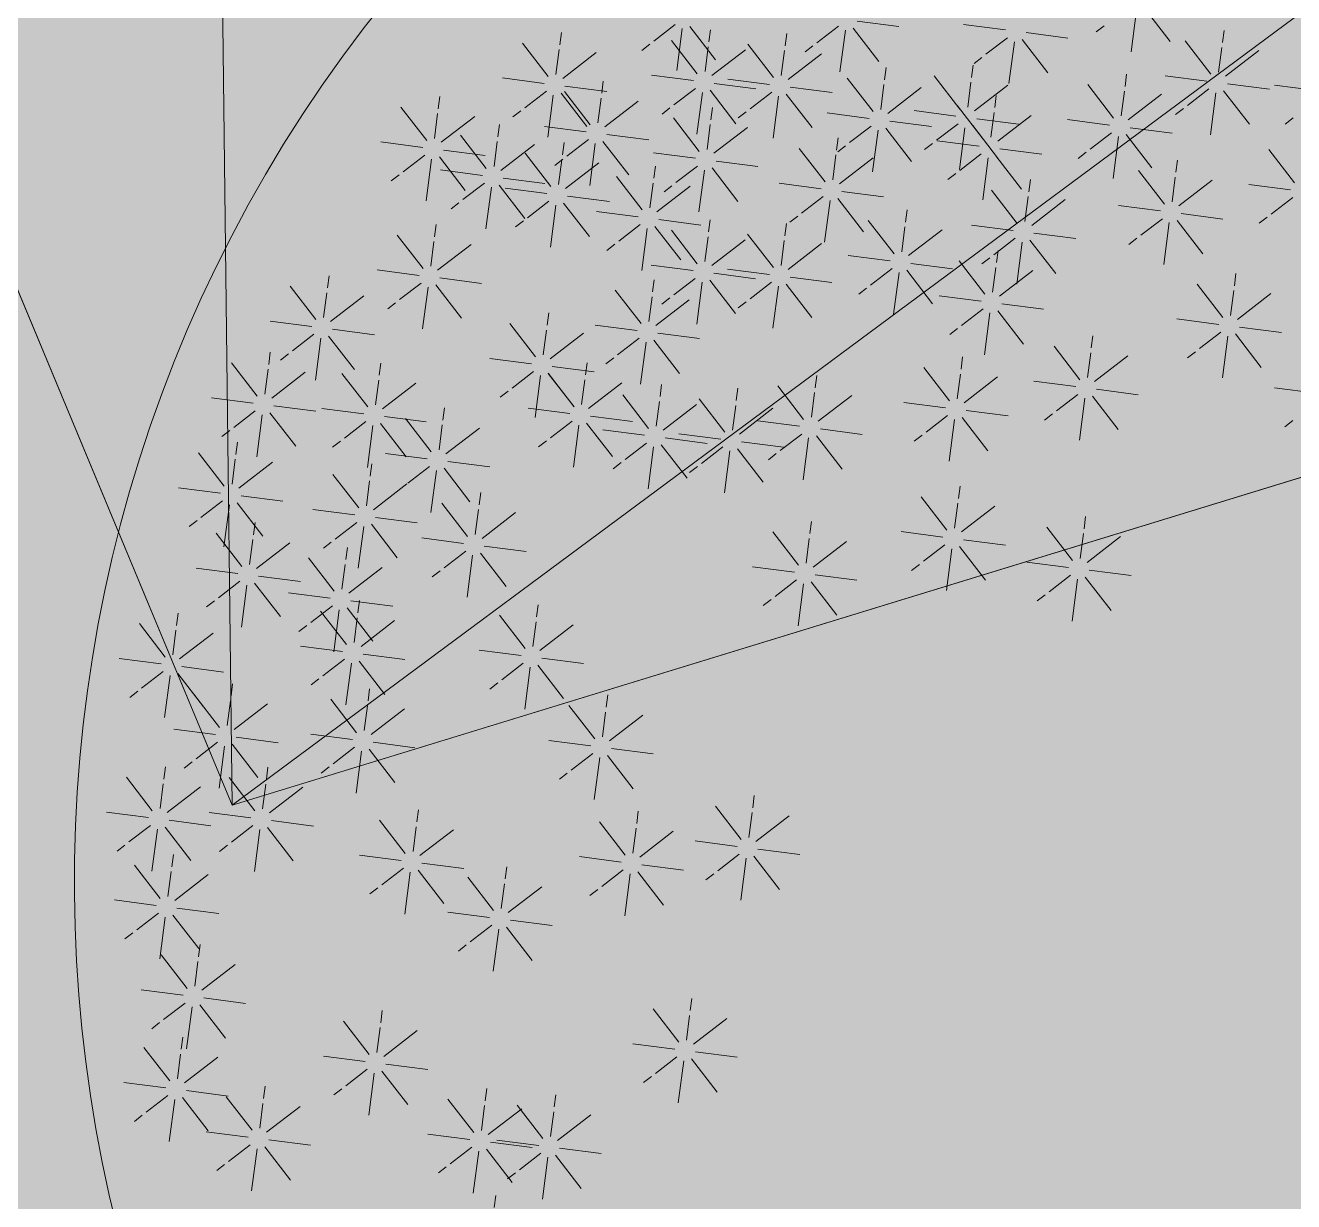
# Model space of a CAD drawing. Header units: metres. Extents: x -2858 to 512, y -1995 to 1252.
# Drawn here: x -433.164 to -431.634, y -124.766 to -123.347 of the extents above; entities that cross this region are included whole.
import ezdxf
from ezdxf.lldxf.tags import DXFTag

# ---------------------------------------------------------------- set-up
doc = ezdxf.new("R2010")
doc.units = ezdxf.units.M
doc.layers.add('Calque commun', color=7, linetype='Continuous')
doc.layers.add('Calque5', color=7, linetype='Continuous')
tags = doc.linetypes.add('HIDDEN2', pattern=[0.1875, 0.125, -0.0625]).pattern_tags.tags
tags[6:7] = [DXFTag(74, 4), DXFTag(75, 0), DXFTag(340, '0'), DXFTag(46, 1.0), DXFTag(50, 0.0), DXFTag(44, 0.0), DXFTag(45, 0.0)]
tags[4:5] = [DXFTag(74, 4), DXFTag(75, 0), DXFTag(340, '0'), DXFTag(46, 1.0), DXFTag(50, 0.0), DXFTag(44, 0.0), DXFTag(45, 0.0)]

# ---------------------------------------------------------------- blocks, each defined once
blk = doc.blocks.new('geometrebondepartleger')
at = {"layer": 'Calque5', "color": 30, "linetype": 'Continuous', "lineweight": 9, "true_color": 0xff7f00}
blk.add_trace([(60.0219, 76.4824, 79), (130.1549, 64.2531, 79), (60.015, 76.443, 79), (130.1481, 64.2137, 79)], dxfattribs=at)
blk = doc.blocks.new('_13')
at = {"layer": 'Calque commun', "color": 82, "linetype": 'Continuous', "lineweight": 9}
for p, q in [((0.9333, -0.529, 2398.4041), (0.9216, -0.5915, 2398.4041)), ((0.8739, -0.5415, 2398.4041), (0.9099, -0.594, 2398.4041)), ((-0.4545, -0.5591, 2398.4041), (-0.4185, -0.6116, 2398.4041)), ((-0.4003, -0.5579, 2398.4041), (-0.3854, -0.5607, 2398.4041)), ((-0.0041, -0.5712, 2398.4041), (-0.0157, -0.6337, 2398.4041)), ((0.9317, -0.598, 2398.4041), (0.9843, -0.562, 2398.4041)), ((-0.0635, -0.5838, 2398.4041), (-0.0275, -0.6362, 2398.4041)), ((0.8408, -0.5924, 2398.4041), (0.9033, -0.6041, 2398.4041)), ((1.1782, -0.5848, 2398.4041), (1.1666, -0.6473, 2398.4041)), ((-0.0056, -0.6403, 2398.4041), (0.0469, -0.6042, 2398.4041)), ((0.9342, -0.6098, 2398.4041), (0.9745, -0.6173, 2398.4041)), ((1.1188, -0.5974, 2398.4041), (1.1548, -0.6498, 2398.4041)), ((0.8747, -0.6372, 2398.4041), (0.9058, -0.6159, 2398.4041)), ((0.9159, -0.6224, 2398.4041), (0.9042, -0.6849, 2398.4041)), ((0.9277, -0.6199, 2398.4041), (0.9637, -0.6724, 2398.4041)), ((0.9819, -0.6187, 2398.4041), (0.9967, -0.6215, 2398.4041)), ((1.1767, -0.6539, 2398.4041), (1.2292, -0.6179, 2398.4041)), ((-0.4283, -0.6469, 2398.4041), (-0.4399, -0.7094, 2398.4041)), ((-0.0966, -0.6347, 2398.4041), (-0.0341, -0.6463, 2398.4041)), ((0.8534, -0.6518, 2398.4041), (0.8687, -0.6413, 2398.4041)), ((1.0857, -0.6483, 2398.4041), (1.1482, -0.6599, 2398.4041)), ((-0.4876, -0.6594, 2398.4041), (-0.4517, -0.7119, 2398.4041)), ((-0.0626, -0.6794, 2398.4041), (-0.0316, -0.6581, 2398.4041)), ((-0.0215, -0.6647, 2398.4041), (-0.0331, -0.7272, 2398.4041)), ((-0.0097, -0.6622, 2398.4041), (0.0263, -0.7146, 2398.4041)), ((-0.0031, -0.6521, 2398.4041), (0.0371, -0.6596, 2398.4041)), ((0.0446, -0.6609, 2398.4041), (0.0594, -0.6637, 2398.4041)), ((0.6428, -0.6629, 2398.4041), (0.6311, -0.7254, 2398.4041)), ((1.1792, -0.6657, 2398.4041), (1.2194, -0.6732, 2398.4041)), ((1.2409, -0.6685, 2398.4041), (1.2292, -0.7311, 2398.4041)), ((1.2719, -0.6739, 2398.4041), (1.2871, -0.6634, 2398.4041)), ((-0.4298, -0.7159, 2398.4041), (-0.3773, -0.6799, 2398.4041)), ((-0.084, -0.6941, 2398.4041), (-0.0687, -0.6836, 2398.4041)), ((0.5833, -0.6754, 2398.4041), (0.6193, -0.7279, 2398.4041)), ((1.1197, -0.693, 2398.4041), (1.1507, -0.6717, 2398.4041)), ((1.1608, -0.6783, 2398.4041), (1.1492, -0.7408, 2398.4041)), ((1.1726, -0.6758, 2398.4041), (1.2086, -0.7282, 2398.4041)), ((1.1815, -0.6811, 2398.4041), (1.2175, -0.7336, 2398.4041)), ((1.2268, -0.6745, 2398.4041), (1.2417, -0.6773, 2398.4041)), ((0.6412, -0.7319, 2398.4041), (0.6937, -0.6959, 2398.4041)), ((1.0983, -0.7077, 2398.4041), (1.1136, -0.6972, 2398.4041)), ((1.2393, -0.7376, 2398.4041), (1.2919, -0.7016, 2398.4041)), ((-0.5208, -0.7103, 2398.4041), (-0.4582, -0.722, 2398.4041)), ((0.5503, -0.7263, 2398.4041), (0.6128, -0.738, 2398.4041)), ((-0.4868, -0.7551, 2398.4041), (-0.4557, -0.7337, 2398.4041)), ((-0.4456, -0.7403, 2398.4041), (-0.4573, -0.8028, 2398.4041)), ((-0.4338, -0.7378, 2398.4041), (-0.3979, -0.7903, 2398.4041)), ((-0.4273, -0.7277, 2398.4041), (-0.3871, -0.7352, 2398.4041)), ((-0.3796, -0.7366, 2398.4041), (-0.3648, -0.7394, 2398.4041)), ((-0.2145, -0.7449, 2398.4041), (-0.2261, -0.8074, 2398.4041)), ((0.0882, -0.7429, 2398.4041), (0.0765, -0.8055, 2398.4041)), ((0.6437, -0.7437, 2398.4041), (0.6839, -0.7512, 2398.4041)), ((1.1484, -0.732, 2398.4041), (1.2109, -0.7437, 2398.4041)), ((-0.5081, -0.7697, 2398.4041), (-0.4929, -0.7592, 2398.4041)), ((-0.2739, -0.7575, 2398.4041), (-0.2379, -0.8099, 2398.4041)), ((0.0288, -0.7555, 2398.4041), (0.0648, -0.808, 2398.4041)), ((0.5842, -0.7711, 2398.4041), (0.6153, -0.7498, 2398.4041)), ((0.6254, -0.7563, 2398.4041), (0.6137, -0.8188, 2398.4041)), ((0.6371, -0.7538, 2398.4041), (0.6731, -0.8063, 2398.4041)), ((0.6914, -0.7526, 2398.4041), (0.7062, -0.7554, 2398.4041)), ((1.1823, -0.7767, 2398.4041), (1.2134, -0.7554, 2398.4041)), ((1.2235, -0.762, 2398.4041), (1.2119, -0.8245, 2398.4041)), ((1.2353, -0.7595, 2398.4041), (1.2713, -0.8119, 2398.4041)), ((1.2419, -0.7494, 2398.4041), (1.2821, -0.7569, 2398.4041)), ((1.2895, -0.7583, 2398.4041), (1.3044, -0.761, 2398.4041)), ((-0.6507, -0.7824, 2398.4041), (-0.6105, -0.7899, 2398.4041)), ((-0.216, -0.814, 2398.4041), (-0.1635, -0.778, 2398.4041)), ((0.0866, -0.812, 2398.4041), (0.1392, -0.776, 2398.4041)), ((0.5628, -0.7857, 2398.4041), (0.5781, -0.7752, 2398.4041)), ((0.777, -0.7774, 2398.4041), (0.7654, -0.8399, 2398.4041)), ((1.161, -0.7914, 2398.4041), (1.1762, -0.7809, 2398.4041)), ((-0.6691, -0.795, 2398.4041), (-0.6807, -0.8576, 2398.4041)), ((-0.6573, -0.7925, 2398.4041), (-0.6213, -0.845, 2398.4041)), ((-0.6031, -0.7913, 2398.4041), (-0.5882, -0.7941, 2398.4041)), ((0.7176, -0.79, 2398.4041), (0.7536, -0.8424, 2398.4041)), ((-0.307, -0.8084, 2398.4041), (-0.2445, -0.82, 2398.4041)), ((-0.0043, -0.8064, 2398.4041), (0.0582, -0.8181, 2398.4041)), ((0.7755, -0.8465, 2398.4041), (0.828, -0.8104, 2398.4041)), ((-0.5562, -0.8393, 2398.4041), (-0.5203, -0.8917, 2398.4041)), ((-0.4969, -0.8267, 2398.4041), (-0.5085, -0.8892, 2398.4041)), ((-0.273, -0.8531, 2398.4041), (-0.242, -0.8318, 2398.4041)), ((-0.2319, -0.8384, 2398.4041), (-0.2435, -0.9009, 2398.4041)), ((-0.2201, -0.8359, 2398.4041), (-0.1841, -0.8883, 2398.4041)), ((-0.2135, -0.8258, 2398.4041), (-0.1733, -0.8333, 2398.4041)), ((-0.1659, -0.8346, 2398.4041), (-0.151, -0.8374, 2398.4041)), ((0.0296, -0.8512, 2398.4041), (0.0607, -0.8298, 2398.4041)), ((0.0708, -0.8364, 2398.4041), (0.0591, -0.8989, 2398.4041)), ((0.0826, -0.8339, 2398.4041), (0.1185, -0.8863, 2398.4041)), ((0.0891, -0.8238, 2398.4041), (0.1294, -0.8313, 2398.4041)), ((0.1368, -0.8327, 2398.4041), (0.1516, -0.8354, 2398.4041)), ((0.6845, -0.8409, 2398.4041), (0.747, -0.8525, 2398.4041)), ((-0.4984, -0.8958, 2398.4041), (-0.4459, -0.8597, 2398.4041)), ((-0.2944, -0.8678, 2398.4041), (-0.2791, -0.8573, 2398.4041)), ((0.0082, -0.8658, 2398.4041), (0.0235, -0.8553, 2398.4041)), ((0.778, -0.8583, 2398.4041), (0.8182, -0.8658, 2398.4041)), ((-0.7946, -0.8633, 2398.4041), (-0.7587, -0.9157, 2398.4041)), ((-0.7404, -0.8621, 2398.4041), (-0.7256, -0.8648, 2398.4041)), ((-0.0597, -0.87, 2398.4041), (-0.0713, -0.9325, 2398.4041)), ((0.2769, -0.8744, 2398.4041), (0.2653, -0.9369, 2398.4041)), ((0.7184, -0.8856, 2398.4041), (0.7495, -0.8643, 2398.4041)), ((0.7596, -0.8709, 2398.4041), (0.748, -0.9334, 2398.4041)), ((0.7714, -0.8684, 2398.4041), (0.8073, -0.9208, 2398.4041)), ((0.8256, -0.8671, 2398.4041), (0.8405, -0.8699, 2398.4041)), ((0.9715, -0.8693, 2398.4041), (0.9599, -0.9318, 2398.4041)), ((1.1989, -0.877, 2398.4041), (1.2349, -0.9294, 2398.4041)), ((1.2583, -0.8644, 2398.4041), (1.2467, -0.9269, 2398.4041)), ((-0.5894, -0.8902, 2398.4041), (-0.5268, -0.9018, 2398.4041)), ((-0.1191, -0.8826, 2398.4041), (-0.0831, -0.935, 2398.4041)), ((0.2176, -0.8869, 2398.4041), (0.2535, -0.9394, 2398.4041)), ((0.6971, -0.9003, 2398.4041), (0.7123, -0.8898, 2398.4041)), ((0.9121, -0.8819, 2398.4041), (0.9481, -0.9343, 2398.4041)), ((1.2568, -0.9335, 2398.4041), (1.3093, -0.8974, 2398.4041)), ((-0.7489, -0.9174, 2398.4041), (-0.7129, -0.9699, 2398.4041)), ((-0.6895, -0.9049, 2398.4041), (-0.7011, -0.9674, 2398.4041)), ((-0.5554, -0.9349, 2398.4041), (-0.5244, -0.9136, 2398.4041)), ((-0.5025, -0.9176, 2398.4041), (-0.4665, -0.9701, 2398.4041)), ((-0.4959, -0.9075, 2398.4041), (-0.4557, -0.915, 2398.4041)), ((-0.4482, -0.9164, 2398.4041), (-0.4334, -0.9192, 2398.4041)), ((-0.0612, -0.9391, 2398.4041), (-0.0087, -0.9031, 2398.4041)), ((0.2754, -0.9435, 2398.4041), (0.3279, -0.9074, 2398.4041)), ((0.97, -0.9384, 2398.4041), (1.0225, -0.9023, 2398.4041)), ((-0.5143, -0.9201, 2398.4041), (-0.5259, -0.9827, 2398.4041)), ((-0.1522, -0.9335, 2398.4041), (-0.0897, -0.9451, 2398.4041)), ((0.677, -0.9285, 2398.4041), (0.6653, -0.991, 2398.4041)), ((0.879, -0.9328, 2398.4041), (0.9416, -0.9444, 2398.4041)), ((1.1658, -0.9279, 2398.4041), (1.2284, -0.9395, 2398.4041)), ((1.4019, -0.9325, 2398.4041), (1.4378, -0.9849, 2398.4041)), ((1.4613, -0.9199, 2398.4041), (1.4496, -0.9824, 2398.4041)), ((-0.691, -0.974, 2398.4041), (-0.6385, -0.9379, 2398.4041)), ((-0.5768, -0.9496, 2398.4041), (-0.5615, -0.9391, 2398.4041)), ((-0.2746, -0.95, 2398.4041), (-0.2386, -1.0024, 2398.4041)), ((-0.2151, -0.9374, 2398.4041), (-0.2268, -0.9999, 2398.4041)), ((-0.0587, -0.9509, 2398.4041), (-0.0185, -0.9584, 2398.4041)), ((0.1844, -0.9378, 2398.4041), (0.247, -0.9495, 2398.4041)), ((0.2779, -0.9552, 2398.4041), (0.3181, -0.9627, 2398.4041)), ((0.6176, -0.9411, 2398.4041), (0.6536, -0.9935, 2398.4041)), ((0.9725, -0.9502, 2398.4041), (1.0127, -0.9577, 2398.4041)), ((1.1998, -0.9726, 2398.4041), (1.2309, -0.9513, 2398.4041)), ((1.2527, -0.9553, 2398.4041), (1.2887, -1.0078, 2398.4041)), ((1.2593, -0.9453, 2398.4041), (1.2995, -0.9527, 2398.4041)), ((1.3069, -0.9541, 2398.4041), (1.3218, -0.9569, 2398.4041)), ((1.4597, -0.989, 2398.4041), (1.5122, -0.9529, 2398.4041)), ((-0.782, -0.9683, 2398.4041), (-0.7195, -0.98, 2398.4041)), ((-0.5423, -0.9703, 2398.4041), (-0.554, -1.0328, 2398.4041)), ((-0.3271, -0.9723, 2398.4041), (-0.3387, -1.0348, 2398.4041)), ((-0.2167, -1.0065, 2398.4041), (-0.1642, -0.9704, 2398.4041)), ((-0.1182, -0.9782, 2398.4041), (-0.0872, -0.9569, 2398.4041)), ((-0.0771, -0.9635, 2398.4041), (-0.0887, -1.026, 2398.4041)), ((-0.0653, -0.961, 2398.4041), (-0.0293, -1.0134, 2398.4041)), ((-0.011, -0.9597, 2398.4041), (0.0038, -0.9625, 2398.4041)), ((0.2184, -0.9826, 2398.4041), (0.2495, -0.9613, 2398.4041)), ((0.2596, -0.9678, 2398.4041), (0.2479, -1.0303, 2398.4041)), ((0.2714, -0.9653, 2398.4041), (0.3073, -1.0178, 2398.4041)), ((0.3256, -0.9641, 2398.4041), (0.3404, -0.9669, 2398.4041)), ((0.6754, -0.9976, 2398.4041), (0.728, -0.9616, 2398.4041)), ((0.913, -0.9775, 2398.4041), (0.9441, -0.9562, 2398.4041)), ((0.9541, -0.9628, 2398.4041), (0.9425, -1.0253, 2398.4041)), ((0.9659, -0.9603, 2398.4041), (1.0019, -1.0127, 2398.4041)), ((1.0201, -0.959, 2398.4041), (1.035, -0.9618, 2398.4041)), ((1.2409, -0.9578, 2398.4041), (1.2293, -1.0204, 2398.4041)), ((-0.748, -1.0131, 2398.4041), (-0.717, -0.9918, 2398.4041)), ((-0.6885, -0.9857, 2398.4041), (-0.6483, -0.9932, 2398.4041)), ((-0.6017, -0.9828, 2398.4041), (-0.5657, -1.0353, 2398.4041)), ((-0.3865, -0.9849, 2398.4041), (-0.3505, -1.0373, 2398.4041)), ((-0.1396, -0.9929, 2398.4041), (-0.1243, -0.9824, 2398.4041)), ((0.1971, -0.9972, 2398.4041), (0.2123, -0.9867, 2398.4041)), ((0.5845, -0.992, 2398.4041), (0.647, -1.0036, 2398.4041)), ((0.8916, -0.9922, 2398.4041), (0.9069, -0.9817, 2398.4041)), ((1.1784, -0.9873, 2398.4041), (1.1937, -0.9768, 2398.4041)), ((1.3688, -0.9834, 2398.4041), (1.4313, -0.995, 2398.4041)), ((-0.7069, -0.9983, 2398.4041), (-0.7185, -1.0608, 2398.4041)), ((-0.6951, -0.9958, 2398.4041), (-0.6591, -1.0483, 2398.4041)), ((-0.6409, -0.9946, 2398.4041), (-0.626, -0.9974, 2398.4041)), ((-0.5439, -1.0394, 2398.4041), (-0.4913, -1.0033, 2398.4041)), ((-0.3286, -1.0414, 2398.4041), (-0.2761, -1.0053, 2398.4041)), ((-0.3076, -1.0009, 2398.4041), (-0.2451, -1.0125, 2398.4041)), ((0.6779, -1.0094, 2398.4041), (0.7182, -1.0169, 2398.4041)), ((1.4027, -1.0281, 2398.4041), (1.4338, -1.0068, 2398.4041)), ((1.4439, -1.0133, 2398.4041), (1.4323, -1.0759, 2398.4041)), ((1.4557, -1.0108, 2398.4041), (1.4916, -1.0633, 2398.4041)), ((1.4622, -1.0007, 2398.4041), (1.5024, -1.0082, 2398.4041)), ((1.5099, -1.0096, 2398.4041), (1.5247, -1.0124, 2398.4041)), ((-0.7694, -1.0277, 2398.4041), (-0.7541, -1.0173, 2398.4041)), ((-0.2737, -1.0456, 2398.4041), (-0.2426, -1.0243, 2398.4041)), ((-0.2325, -1.0308, 2398.4041), (-0.2442, -1.0934, 2398.4041)), ((-0.2208, -1.0283, 2398.4041), (-0.1848, -1.0808, 2398.4041)), ((-0.2142, -1.0182, 2398.4041), (-0.174, -1.0257, 2398.4041)), ((-0.1665, -1.0271, 2398.4041), (-0.1517, -1.0299, 2398.4041)), ((0.0484, -1.0278, 2398.4041), (0.0844, -1.0802, 2398.4041)), ((0.1078, -1.0152, 2398.4041), (0.0962, -1.0777, 2398.4041)), ((0.6184, -1.0367, 2398.4041), (0.6495, -1.0154, 2398.4041)), ((0.6596, -1.022, 2398.4041), (0.6479, -1.0845, 2398.4041)), ((0.6714, -1.0195, 2398.4041), (0.7073, -1.0719, 2398.4041)), ((0.7256, -1.0183, 2398.4041), (0.7404, -1.021, 2398.4041)), ((0.9963, -1.026, 2398.4041), (0.9846, -1.0885, 2398.4041)), ((1.3813, -1.0428, 2398.4041), (1.3966, -1.0323, 2398.4041)), ((-0.6348, -1.0337, 2398.4041), (-0.5723, -1.0454, 2398.4041)), ((-0.5414, -1.0511, 2398.4041), (-0.5011, -1.0586, 2398.4041)), ((-0.4196, -1.0358, 2398.4041), (-0.3571, -1.0474, 2398.4041)), ((-0.2951, -1.0602, 2398.4041), (-0.2798, -1.0498, 2398.4041)), ((0.1063, -1.0843, 2398.4041), (0.1588, -1.0482, 2398.4041)), ((0.597, -1.0514, 2398.4041), (0.6123, -1.0409, 2398.4041)), ((0.9369, -1.0385, 2398.4041), (0.9729, -1.091, 2398.4041)), ((-0.6009, -1.0785, 2398.4041), (-0.5698, -1.0572, 2398.4041)), ((-0.5597, -1.0637, 2398.4041), (-0.5714, -1.1262, 2398.4041)), ((-0.5479, -1.0612, 2398.4041), (-0.5119, -1.1137, 2398.4041)), ((-0.4937, -1.06, 2398.4041), (-0.4789, -1.0628, 2398.4041)), ((-0.3857, -1.0805, 2398.4041), (-0.3546, -1.0592, 2398.4041)), ((-0.3445, -1.0658, 2398.4041), (-0.3561, -1.1283, 2398.4041)), ((-0.3327, -1.0633, 2398.4041), (-0.2967, -1.1157, 2398.4041)), ((-0.3261, -1.0532, 2398.4041), (-0.2859, -1.0607, 2398.4041)), ((-0.2785, -1.062, 2398.4041), (-0.2636, -1.0648, 2398.4041)), ((0.9948, -1.095, 2398.4041), (1.0473, -1.059, 2398.4041)), ((1.4887, -1.0618, 2398.4041), (1.4771, -1.1244, 2398.4041)), ((-0.7028, -1.0772, 2398.4041), (-0.7144, -1.1398, 2398.4041)), ((-0.6222, -1.0931, 2398.4041), (-0.607, -1.0826, 2398.4041)), ((-0.407, -1.0952, 2398.4041), (-0.3917, -1.0847, 2398.4041)), ((-0.1691, -1.0803, 2398.4041), (-0.1807, -1.1428, 2398.4041)), ((0.0153, -1.0787, 2398.4041), (0.0778, -1.0903, 2398.4041)), ((0.9038, -1.0894, 2398.4041), (0.9663, -1.1011, 2398.4041)), ((1.4294, -1.0744, 2398.4041), (1.4653, -1.1268, 2398.4041)), ((-0.4469, -1.1079, 2398.4041), (-0.4109, -1.1604, 2398.4041)), ((-0.3875, -1.0954, 2398.4041), (-0.3991, -1.1579, 2398.4041)), ((-0.2285, -1.0928, 2398.4041), (-0.1925, -1.1453, 2398.4041)), ((0.0493, -1.1234, 2398.4041), (0.0803, -1.1021, 2398.4041)), ((0.0904, -1.1087, 2398.4041), (0.0788, -1.1712, 2398.4041)), ((0.1022, -1.1062, 2398.4041), (0.1382, -1.1586, 2398.4041)), ((0.1088, -1.0961, 2398.4041), (0.149, -1.1036, 2398.4041)), ((0.1421, -1.1035, 2398.4041), (0.1781, -1.1559, 2398.4041)), ((0.1564, -1.1049, 2398.4041), (0.1713, -1.1077, 2398.4041)), ((0.2015, -1.0909, 2398.4041), (0.1899, -1.1535, 2398.4041)), ((0.6455, -1.0975, 2398.4041), (0.6339, -1.16, 2398.4041)), ((0.9973, -1.1068, 2398.4041), (1.0375, -1.1143, 2398.4041)), ((1.4872, -1.1309, 2398.4041), (1.5397, -1.0949, 2398.4041)), ((-0.7043, -1.1463, 2398.4041), (-0.6518, -1.1103, 2398.4041)), ((-0.1706, -1.1493, 2398.4041), (-0.1181, -1.1133, 2398.4041)), ((0.0279, -1.1381, 2398.4041), (0.0432, -1.1276, 2398.4041)), ((0.2, -1.16, 2398.4041), (0.2525, -1.124, 2398.4041)), ((0.5861, -1.1101, 2398.4041), (0.6221, -1.1625, 2398.4041)), ((0.9377, -1.1342, 2398.4041), (0.9688, -1.1128, 2398.4041)), ((0.9789, -1.1194, 2398.4041), (0.9673, -1.1819, 2398.4041)), ((0.9907, -1.1169, 2398.4041), (1.0266, -1.1693, 2398.4041)), ((1.0449, -1.1157, 2398.4041), (1.0598, -1.1185, 2398.4041)), ((1.3962, -1.1253, 2398.4041), (1.4588, -1.1369, 2398.4041)), ((-0.389, -1.1645, 2398.4041), (-0.3365, -1.1284, 2398.4041)), ((-0.2616, -1.1437, 2398.4041), (-0.1991, -1.1554, 2398.4041)), ((0.644, -1.1666, 2398.4041), (0.6965, -1.1306, 2398.4041)), ((0.9164, -1.1488, 2398.4041), (0.9316, -1.1383, 2398.4041)), ((1.3672, -1.1355, 2398.4041), (1.3556, -1.198, 2398.4041)), ((1.4897, -1.1427, 2398.4041), (1.5299, -1.1502, 2398.4041)), ((-0.48, -1.1588, 2398.4041), (-0.4175, -1.1705, 2398.4041)), ((-0.4574, -1.1643, 2398.4041), (-0.4214, -1.2167, 2398.4041)), ((-0.398, -1.1517, 2398.4041), (-0.4096, -1.2142, 2398.4041)), ((-0.1682, -1.1611, 2398.4041), (-0.1279, -1.1686, 2398.4041)), ((0.109, -1.1544, 2398.4041), (0.1715, -1.166, 2398.4041)), ((0.553, -1.161, 2398.4041), (0.6155, -1.1726, 2398.4041)), ((1.3078, -1.1481, 2398.4041), (1.3438, -1.2005, 2398.4041)), ((1.4302, -1.17, 2398.4041), (1.4612, -1.1487, 2398.4041)), ((1.4713, -1.1553, 2398.4041), (1.4597, -1.2178, 2398.4041)), ((1.4831, -1.1528, 2398.4041), (1.5191, -1.2052, 2398.4041)), ((1.5374, -1.1516, 2398.4041), (1.5522, -1.1543, 2398.4041)), ((-0.6542, -1.167, 2398.4041), (-0.6393, -1.1697, 2398.4041)), ((-0.5444, -1.1828, 2398.4041), (-0.556, -1.2453, 2398.4041)), ((-0.446, -1.2036, 2398.4041), (-0.415, -1.1823, 2398.4041)), ((-0.3995, -1.2208, 2398.4041), (-0.347, -1.1847, 2398.4041)), ((-0.3865, -1.1762, 2398.4041), (-0.3463, -1.1837, 2398.4041)), ((-0.3389, -1.1851, 2398.4041), (-0.324, -1.1879, 2398.4041)), ((-0.2276, -1.1885, 2398.4041), (-0.1966, -1.1672, 2398.4041)), ((-0.1865, -1.1737, 2398.4041), (-0.1981, -1.2362, 2398.4041)), ((-0.1747, -1.1712, 2398.4041), (-0.1387, -1.2236, 2398.4041)), ((-0.1205, -1.17, 2398.4041), (-0.1056, -1.1728, 2398.4041)), ((0.143, -1.1991, 2398.4041), (0.174, -1.1778, 2398.4041)), ((0.1841, -1.1844, 2398.4041), (0.1725, -1.2469, 2398.4041)), ((0.1959, -1.1819, 2398.4041), (0.2319, -1.2343, 2398.4041)), ((0.2025, -1.1718, 2398.4041), (0.2427, -1.1793, 2398.4041)), ((0.2501, -1.1807, 2398.4041), (0.265, -1.1834, 2398.4041)), ((0.2739, -1.1804, 2398.4041), (0.2623, -1.2429, 2398.4041)), ((0.587, -1.2057, 2398.4041), (0.618, -1.1844, 2398.4041)), ((0.6465, -1.1784, 2398.4041), (0.6867, -1.1859, 2398.4041)), ((1.3657, -1.2046, 2398.4041), (1.4182, -1.1686, 2398.4041)), ((1.4088, -1.1847, 2398.4041), (1.4241, -1.1742, 2398.4041)), ((-0.6038, -1.1953, 2398.4041), (-0.5678, -1.2478, 2398.4041)), ((-0.4049, -1.1888, 2398.4041), (-0.4165, -1.2513, 2398.4041)), ((-0.3931, -1.1863, 2398.4041), (-0.3571, -1.2388, 2398.4041)), ((-0.249, -1.2031, 2398.4041), (-0.2337, -1.1926, 2398.4041)), ((-0.0324, -1.202, 2398.4041), (-0.044, -1.2645, 2398.4041)), ((0.1216, -1.2138, 2398.4041), (0.1369, -1.2033, 2398.4041)), ((0.2145, -1.193, 2398.4041), (0.2505, -1.2454, 2398.4041)), ((0.6281, -1.191, 2398.4041), (0.6165, -1.2535, 2398.4041)), ((0.6399, -1.1885, 2398.4041), (0.6759, -1.2409, 2398.4041)), ((0.6942, -1.1873, 2398.4041), (0.709, -1.19, 2398.4041)), ((0.9095, -1.2024, 2398.4041), (0.8979, -1.2649, 2398.4041)), ((1.2747, -1.199, 2398.4041), (1.3372, -1.2106, 2398.4041)), ((-0.5459, -1.2518, 2398.4041), (-0.4934, -1.2158, 2398.4041)), ((-0.4905, -1.2152, 2398.4041), (-0.428, -1.2268, 2398.4041)), ((-0.4674, -1.2182, 2398.4041), (-0.4521, -1.2077, 2398.4041)), ((-0.0918, -1.2146, 2398.4041), (-0.0558, -1.267, 2398.4041)), ((0.2724, -1.2495, 2398.4041), (0.3249, -1.2135, 2398.4041)), ((0.5656, -1.2204, 2398.4041), (0.5809, -1.2099, 2398.4041)), ((0.8502, -1.215, 2398.4041), (0.8861, -1.2674, 2398.4041)), ((1.3087, -1.2437, 2398.4041), (1.3398, -1.2224, 2398.4041)), ((1.3682, -1.2164, 2398.4041), (1.4084, -1.2239, 2398.4041)), ((-0.4565, -1.2599, 2398.4041), (-0.4255, -1.2386, 2398.4041)), ((-0.4036, -1.2427, 2398.4041), (-0.3676, -1.2951, 2398.4041)), ((-0.397, -1.2326, 2398.4041), (-0.3568, -1.2401, 2398.4041)), ((-0.3494, -1.2414, 2398.4041), (-0.3345, -1.2442, 2398.4041)), ((-0.24, -1.2427, 2398.4041), (-0.204, -1.2952, 2398.4041)), ((-0.1806, -1.2302, 2398.4041), (-0.1922, -1.2927, 2398.4041)), ((-0.0339, -1.2711, 2398.4041), (0.0186, -1.235, 2398.4041)), ((0.908, -1.2715, 2398.4041), (0.9605, -1.2354, 2398.4041)), ((1.0998, -1.2378, 2398.4041), (1.0882, -1.3003, 2398.4041)), ((1.3499, -1.229, 2398.4041), (1.3382, -1.2915, 2398.4041)), ((1.3616, -1.2265, 2398.4041), (1.3976, -1.2789, 2398.4041)), ((1.4159, -1.2253, 2398.4041), (1.4307, -1.228, 2398.4041)), ((-0.4154, -1.2452, 2398.4041), (-0.427, -1.3077, 2398.4041)), ((-0.3673, -1.2596, 2398.4041), (-0.3313, -1.312, 2398.4041)), ((-0.3079, -1.247, 2398.4041), (-0.3195, -1.3095, 2398.4041)), ((0.1814, -1.2439, 2398.4041), (0.2439, -1.2555, 2398.4041)), ((0.2749, -1.2613, 2398.4041), (0.3151, -1.2688, 2398.4041)), ((1.0404, -1.2504, 2398.4041), (1.0764, -1.3028, 2398.4041)), ((1.2932, -1.2561, 2398.4041), (1.2816, -1.3186, 2398.4041)), ((1.2873, -1.2584, 2398.4041), (1.3026, -1.2479, 2398.4041)), ((-0.55, -1.2737, 2398.4041), (-0.514, -1.3261, 2398.4041)), ((-0.5434, -1.2636, 2398.4041), (-0.5032, -1.2711, 2398.4041)), ((-0.4957, -1.2725, 2398.4041), (-0.4809, -1.2752, 2398.4041)), ((-0.4779, -1.2746, 2398.4041), (-0.4626, -1.2641, 2398.4041)), ((-0.3094, -1.3161, 2398.4041), (-0.2569, -1.2801, 2398.4041)), ((-0.1821, -1.2992, 2398.4041), (-0.1296, -1.2632, 2398.4041)), ((-0.1249, -1.2655, 2398.4041), (-0.0624, -1.2771, 2398.4041)), ((0.2154, -1.2886, 2398.4041), (0.2464, -1.2673, 2398.4041)), ((0.2565, -1.2739, 2398.4041), (0.2449, -1.3364, 2398.4041)), ((0.2683, -1.2714, 2398.4041), (0.3043, -1.3238, 2398.4041)), ((0.3225, -1.2702, 2398.4041), (0.3374, -1.2729, 2398.4041)), ((0.5774, -1.2749, 2398.4041), (0.5657, -1.3374, 2398.4041)), ((0.817, -1.2659, 2398.4041), (0.8796, -1.2775, 2398.4041)), ((1.0983, -1.3069, 2398.4041), (1.1508, -1.2708, 2398.4041)), ((1.2339, -1.2686, 2398.4041), (1.2698, -1.3211, 2398.4041)), ((-0.2731, -1.2936, 2398.4041), (-0.2106, -1.3053, 2398.4041)), ((-0.0909, -1.3102, 2398.4041), (-0.0599, -1.2889, 2398.4041)), ((-0.0498, -1.2954, 2398.4041), (-0.0614, -1.358, 2398.4041)), ((-0.038, -1.293, 2398.4041), (-0.002, -1.3454, 2398.4041)), ((-0.0314, -1.2829, 2398.4041), (0.0088, -1.2903, 2398.4041)), ((0.0162, -1.2917, 2398.4041), (0.0311, -1.2945, 2398.4041)), ((0.04, -1.2915, 2398.4041), (0.0284, -1.354, 2398.4041)), ((0.1637, -1.2942, 2398.4041), (0.152, -1.3567, 2398.4041)), ((0.194, -1.3033, 2398.4041), (0.2093, -1.2928, 2398.4041)), ((0.2651, -1.2987, 2398.4041), (0.3011, -1.3512, 2398.4041)), ((0.3245, -1.2861, 2398.4041), (0.3129, -1.3487, 2398.4041)), ((0.518, -1.2875, 2398.4041), (0.554, -1.3399, 2398.4041)), ((0.851, -1.3106, 2398.4041), (0.8821, -1.2893, 2398.4041)), ((0.8922, -1.2959, 2398.4041), (0.8805, -1.3584, 2398.4041)), ((0.904, -1.2934, 2398.4041), (0.9399, -1.3458, 2398.4041)), ((0.9105, -1.2833, 2398.4041), (0.9507, -1.2908, 2398.4041)), ((0.9582, -1.2921, 2398.4041), (0.973, -1.2949, 2398.4041)), ((1.2917, -1.3251, 2398.4041), (1.3442, -1.2891, 2398.4041)), ((-0.4004, -1.3105, 2398.4041), (-0.3379, -1.3221, 2398.4041)), ((-0.2391, -1.3384, 2398.4041), (-0.2081, -1.3171, 2398.4041)), ((-0.1796, -1.311, 2398.4041), (-0.1394, -1.3185, 2398.4041)), ((-0.1123, -1.3249, 2398.4041), (-0.097, -1.3144, 2398.4041)), ((-0.0194, -1.3041, 2398.4041), (0.0166, -1.3565, 2398.4041)), ((0.1043, -1.3068, 2398.4041), (0.1403, -1.3592, 2398.4041)), ((0.323, -1.3552, 2398.4041), (0.3755, -1.3192, 2398.4041)), ((0.5758, -1.344, 2398.4041), (0.6284, -1.3079, 2398.4041)), ((0.7613, -1.315, 2398.4041), (0.7972, -1.3674, 2398.4041)), ((0.8206, -1.3024, 2398.4041), (0.809, -1.3649, 2398.4041)), ((0.8297, -1.3253, 2398.4041), (0.8449, -1.3148, 2398.4041)), ((1.0073, -1.3013, 2398.4041), (1.0698, -1.3129, 2398.4041)), ((1.1008, -1.3187, 2398.4041), (1.141, -1.3262, 2398.4041)), ((-0.3665, -1.3552, 2398.4041), (-0.3354, -1.3339, 2398.4041)), ((-0.3135, -1.338, 2398.4041), (-0.2776, -1.3904, 2398.4041)), ((-0.307, -1.3279, 2398.4041), (-0.2667, -1.3354, 2398.4041)), ((-0.2593, -1.3368, 2398.4041), (-0.2444, -1.3395, 2398.4041)), ((-0.198, -1.3236, 2398.4041), (-0.2096, -1.3861, 2398.4041)), ((-0.1862, -1.3211, 2398.4041), (-0.1502, -1.3736, 2398.4041)), ((-0.132, -1.3199, 2398.4041), (-0.1171, -1.3227, 2398.4041)), ((0.0385, -1.3606, 2398.4041), (0.091, -1.3245, 2398.4041)), ((0.1621, -1.3633, 2398.4041), (0.2147, -1.3273, 2398.4041)), ((0.4849, -1.3384, 2398.4041), (0.5474, -1.35, 2398.4041)), ((0.8191, -1.3715, 2398.4041), (0.8716, -1.3355, 2398.4041)), ((1.0413, -1.346, 2398.4041), (1.0723, -1.3247, 2398.4041)), ((1.0824, -1.3313, 2398.4041), (1.0708, -1.3938, 2398.4041)), ((1.0942, -1.3288, 2398.4041), (1.1302, -1.3812, 2398.4041)), ((1.1484, -1.3275, 2398.4041), (1.1633, -1.3303, 2398.4041)), ((1.2007, -1.3195, 2398.4041), (1.2633, -1.3312, 2398.4041)), ((1.2942, -1.3369, 2398.4041), (1.3344, -1.3444, 2398.4041)), ((-0.3253, -1.3405, 2398.4041), (-0.3369, -1.403, 2398.4041)), ((-0.2605, -1.353, 2398.4041), (-0.2452, -1.3425, 2398.4041)), ((-0.0525, -1.355, 2398.4041), (0.01, -1.3666, 2398.4041)), ((0.0712, -1.3577, 2398.4041), (0.1337, -1.3693, 2398.4041)), ((0.232, -1.3496, 2398.4041), (0.2946, -1.3613, 2398.4041)), ((0.5783, -1.3558, 2398.4041), (0.6186, -1.3633, 2398.4041)), ((1.0199, -1.3607, 2398.4041), (1.0352, -1.3502, 2398.4041)), ((1.2025, -1.3532, 2398.4041), (1.1909, -1.4157, 2398.4041)), ((1.2347, -1.3643, 2398.4041), (1.2658, -1.343, 2398.4041)), ((1.2759, -1.3495, 2398.4041), (1.2642, -1.412, 2398.4041)), ((1.2877, -1.347, 2398.4041), (1.3236, -1.3995, 2398.4041)), ((1.3419, -1.3458, 2398.4041), (1.3567, -1.3486, 2398.4041)), ((-0.3878, -1.3699, 2398.4041), (-0.3726, -1.3594, 2398.4041)), ((0.041, -1.3723, 2398.4041), (0.0812, -1.3798, 2398.4041)), ((0.1646, -1.3751, 2398.4041), (0.2049, -1.3826, 2398.4041)), ((0.266, -1.3943, 2398.4041), (0.2971, -1.373, 2398.4041)), ((0.3255, -1.367, 2398.4041), (0.3657, -1.3745, 2398.4041)), ((0.3732, -1.3759, 2398.4041), (0.388, -1.3786, 2398.4041)), ((0.5188, -1.3831, 2398.4041), (0.5499, -1.3618, 2398.4041)), ((0.56, -1.3684, 2398.4041), (0.5483, -1.4309, 2398.4041)), ((0.5717, -1.3659, 2398.4041), (0.6077, -1.4183, 2398.4041)), ((0.626, -1.3646, 2398.4041), (0.6408, -1.3674, 2398.4041)), ((0.7281, -1.3659, 2398.4041), (0.7906, -1.3775, 2398.4041)), ((0.773, -1.3696, 2398.4041), (0.7614, -1.4321, 2398.4041)), ((0.9823, -1.3739, 2398.4041), (1.0183, -1.4263, 2398.4041)), ((1.0417, -1.3613, 2398.4041), (1.0301, -1.4238, 2398.4041)), ((1.1431, -1.3658, 2398.4041), (1.1791, -1.4182, 2398.4041)), ((1.2133, -1.3789, 2398.4041), (1.2286, -1.3684, 2398.4041)), ((-0.3874, -1.3843, 2398.4041), (-0.399, -1.4468, 2398.4041)), ((-0.246, -1.3928, 2398.4041), (-0.2576, -1.4554, 2398.4041)), ((-0.0186, -1.3997, 2398.4041), (0.0125, -1.3784, 2398.4041)), ((0.0226, -1.3849, 2398.4041), (0.011, -1.4475, 2398.4041)), ((0.0344, -1.3824, 2398.4041), (0.0704, -1.4349, 2398.4041)), ((0.0886, -1.3812, 2398.4041), (0.1035, -1.384, 2398.4041)), ((0.1051, -1.4024, 2398.4041), (0.1362, -1.3811, 2398.4041)), ((0.1463, -1.3877, 2398.4041), (0.1347, -1.4502, 2398.4041)), ((0.1581, -1.3852, 2398.4041), (0.1941, -1.4376, 2398.4041)), ((0.2123, -1.384, 2398.4041), (0.2272, -1.3867, 2398.4041)), ((0.2478, -1.3918, 2398.4041), (0.2838, -1.4442, 2398.4041)), ((0.3072, -1.3796, 2398.4041), (0.2955, -1.4421, 2398.4041)), ((0.3072, -1.3792, 2398.4041), (0.2956, -1.4417, 2398.4041)), ((0.3189, -1.3771, 2398.4041), (0.3549, -1.4295, 2398.4041)), ((0.4974, -1.3978, 2398.4041), (0.5127, -1.3873, 2398.4041)), ((0.7136, -1.3822, 2398.4041), (0.7496, -1.4346, 2398.4041)), ((0.7621, -1.4106, 2398.4041), (0.7932, -1.3893, 2398.4041)), ((0.8033, -1.3959, 2398.4041), (0.7916, -1.4584, 2398.4041)), ((0.815, -1.3934, 2398.4041), (0.851, -1.4458, 2398.4041)), ((0.8216, -1.3833, 2398.4041), (0.8618, -1.3908, 2398.4041)), ((0.8693, -1.3922, 2398.4041), (0.8841, -1.3949, 2398.4041)), ((1.0402, -1.4304, 2398.4041), (1.0927, -1.3943, 2398.4041)), ((1.201, -1.4223, 2398.4041), (1.2535, -1.3863, 2398.4041)), ((-0.4467, -1.3969, 2398.4041), (-0.4108, -1.4493, 2398.4041)), ((-0.3054, -1.4054, 2398.4041), (-0.2694, -1.4579, 2398.4041)), ((-0.1477, -1.4145, 2398.4041), (-0.1118, -1.4669, 2398.4041)), ((-0.0883, -1.4019, 2398.4041), (-0.1, -1.4644, 2398.4041)), ((-0.0399, -1.4144, 2398.4041), (-0.0246, -1.4039, 2398.4041)), ((0.0349, -1.4071, 2398.4041), (0.0233, -1.4696, 2398.4041)), ((0.0838, -1.4171, 2398.4041), (0.0991, -1.4066, 2398.4041)), ((0.2446, -1.409, 2398.4041), (0.2599, -1.3985, 2398.4041)), ((0.3057, -1.4483, 2398.4041), (0.3582, -1.4123, 2398.4041)), ((0.4594, -1.4134, 2398.4041), (0.4954, -1.4659, 2398.4041)), ((0.5188, -1.4008, 2398.4041), (0.5071, -1.4634, 2398.4041)), ((0.7407, -1.4253, 2398.4041), (0.756, -1.4148, 2398.4041)), ((0.7715, -1.4387, 2398.4041), (0.824, -1.4026, 2398.4041)), ((-0.3889, -1.4534, 2398.4041), (-0.3364, -1.4173, 2398.4041)), ((-0.2476, -1.4619, 2398.4041), (-0.195, -1.4259, 2398.4041)), ((-0.0245, -1.4197, 2398.4041), (0.0115, -1.4721, 2398.4041)), ((0.5172, -1.4699, 2398.4041), (0.5698, -1.4339, 2398.4041)), ((0.6547, -1.4261, 2398.4041), (0.643, -1.4886, 2398.4041)), ((0.6805, -1.4331, 2398.4041), (0.743, -1.4447, 2398.4041)), ((0.9492, -1.4248, 2398.4041), (1.0117, -1.4364, 2398.4041)), ((1.11, -1.4167, 2398.4041), (1.1725, -1.4283, 2398.4041)), ((1.2035, -1.4341, 2398.4041), (1.2437, -1.4416, 2398.4041)), ((-0.0899, -1.471, 2398.4041), (-0.0374, -1.4349, 2398.4041)), ((0.0334, -1.4762, 2398.4041), (0.0859, -1.4401, 2398.4041)), ((0.2147, -1.4427, 2398.4041), (0.2772, -1.4543, 2398.4041)), ((0.5953, -1.4387, 2398.4041), (0.6313, -1.4911, 2398.4041)), ((0.774, -1.4505, 2398.4041), (0.8142, -1.4579, 2398.4041)), ((0.9831, -1.4695, 2398.4041), (1.0142, -1.4482, 2398.4041)), ((1.0361, -1.4523, 2398.4041), (1.0721, -1.5047, 2398.4041)), ((1.0426, -1.4422, 2398.4041), (1.0829, -1.4496, 2398.4041)), ((1.0903, -1.451, 2398.4041), (1.1052, -1.4538, 2398.4041)), ((1.144, -1.4614, 2398.4041), (1.175, -1.4401, 2398.4041)), ((1.1852, -1.4467, 2398.4041), (1.1735, -1.5092, 2398.4041)), ((1.1969, -1.4442, 2398.4041), (1.2329, -1.4966, 2398.4041)), ((1.2512, -1.4429, 2398.4041), (1.266, -1.4457, 2398.4041)), ((-0.3864, -1.4651, 2398.4041), (-0.3462, -1.4726, 2398.4041)), ((-0.3385, -1.4563, 2398.4041), (-0.276, -1.4679, 2398.4041)), ((-0.1808, -1.4654, 2398.4041), (-0.1183, -1.477, 2398.4041)), ((-0.0576, -1.4706, 2398.4041), (0.0049, -1.4822, 2398.4041)), ((0.2487, -1.4874, 2398.4041), (0.2797, -1.4661, 2398.4041)), ((0.3016, -1.4702, 2398.4041), (0.3376, -1.5226, 2398.4041)), ((0.3082, -1.4601, 2398.4041), (0.3484, -1.4676, 2398.4041)), ((0.3558, -1.4689, 2398.4041), (0.3707, -1.4717, 2398.4041)), ((0.4263, -1.4643, 2398.4041), (0.4888, -1.476, 2398.4041)), ((0.6531, -1.4952, 2398.4041), (0.7057, -1.4592, 2398.4041)), ((0.7144, -1.4778, 2398.4041), (0.7455, -1.4565, 2398.4041)), ((0.7556, -1.463, 2398.4041), (0.744, -1.5256, 2398.4041)), ((0.7674, -1.4605, 2398.4041), (0.8034, -1.513, 2398.4041)), ((0.8216, -1.4593, 2398.4041), (0.8365, -1.4621, 2398.4041)), ((1.0243, -1.4548, 2398.4041), (1.0127, -1.5173, 2398.4041)), ((1.1226, -1.4761, 2398.4041), (1.1379, -1.4656, 2398.4041)), ((-0.3387, -1.474, 2398.4041), (-0.3239, -1.4768, 2398.4041)), ((-0.3046, -1.5011, 2398.4041), (-0.2735, -1.4797, 2398.4041)), ((-0.2634, -1.4863, 2398.4041), (-0.275, -1.5488, 2398.4041)), ((-0.2516, -1.4838, 2398.4041), (-0.2156, -1.5362, 2398.4041)), ((-0.2451, -1.4737, 2398.4041), (-0.2048, -1.4812, 2398.4041)), ((-0.1974, -1.4826, 2398.4041), (-0.1825, -1.4853, 2398.4041)), ((-0.1736, -1.4823, 2398.4041), (-0.1852, -1.5449, 2398.4041)), ((-0.1469, -1.5101, 2398.4041), (-0.1158, -1.4888, 2398.4041)), ((-0.0874, -1.4828, 2398.4041), (-0.0471, -1.4903, 2398.4041)), ((0.0359, -1.488, 2398.4041), (0.0761, -1.4955, 2398.4041)), ((0.2273, -1.5021, 2398.4041), (0.2426, -1.4916, 2398.4041)), ((0.2898, -1.4727, 2398.4041), (0.2782, -1.5352, 2398.4041)), ((0.4602, -1.509, 2398.4041), (0.4913, -1.4877, 2398.4041)), ((0.5197, -1.4817, 2398.4041), (0.56, -1.4892, 2398.4041)), ((0.5622, -1.4896, 2398.4041), (0.6247, -1.5012, 2398.4041)), ((0.5674, -1.4906, 2398.4041), (0.5822, -1.4933, 2398.4041)), ((0.6931, -1.4925, 2398.4041), (0.7084, -1.482, 2398.4041)), ((0.9618, -1.4842, 2398.4041), (0.9771, -1.4737, 2398.4041)), ((-0.3259, -1.5157, 2398.4041), (-0.3106, -1.5052, 2398.4041)), ((-0.233, -1.4949, 2398.4041), (-0.197, -1.5473, 2398.4041)), ((-0.1057, -1.4954, 2398.4041), (-0.1174, -1.5579, 2398.4041)), ((-0.094, -1.4929, 2398.4041), (-0.058, -1.5453, 2398.4041)), ((-0.0397, -1.4916, 2398.4041), (-0.0249, -1.4944, 2398.4041)), ((-0.0237, -1.5153, 2398.4041), (0.0074, -1.494, 2398.4041)), ((0.0175, -1.5006, 2398.4041), (0.0059, -1.5631, 2398.4041)), ((0.0293, -1.4981, 2398.4041), (0.0652, -1.5505, 2398.4041)), ((0.0835, -1.4968, 2398.4041), (0.0984, -1.4996, 2398.4041)), ((0.5014, -1.4943, 2398.4041), (0.4897, -1.5568, 2398.4041)), ((0.5132, -1.4918, 2398.4041), (0.5492, -1.5442, 2398.4041)), ((0.6556, -1.507, 2398.4041), (0.6959, -1.5145, 2398.4041)), ((0.8381, -1.4983, 2398.4041), (0.8265, -1.5608, 2398.4041)), ((0.9577, -1.5061, 2398.4041), (0.9937, -1.5586, 2398.4041)), ((1.0171, -1.4936, 2398.4041), (1.0054, -1.5561, 2398.4041)), ((-0.1751, -1.5514, 2398.4041), (-0.1226, -1.5154, 2398.4041)), ((-0.1683, -1.5248, 2398.4041), (-0.153, -1.5143, 2398.4041)), ((-0.045, -1.53, 2398.4041), (-0.0298, -1.5195, 2398.4041)), ((0.4389, -1.5237, 2398.4041), (0.4542, -1.5132, 2398.4041)), ((0.5323, -1.5174, 2398.4041), (0.5206, -1.5799, 2398.4041)), ((0.5961, -1.5343, 2398.4041), (0.6272, -1.513, 2398.4041)), ((0.6373, -1.5196, 2398.4041), (0.6257, -1.5821, 2398.4041)), ((0.6491, -1.5171, 2398.4041), (0.6851, -1.5695, 2398.4041)), ((0.7033, -1.5159, 2398.4041), (0.7182, -1.5186, 2398.4041)), ((0.7787, -1.5108, 2398.4041), (0.8147, -1.5633, 2398.4041)), ((1.0155, -1.5626, 2398.4041), (1.0681, -1.5266, 2398.4041)), ((-0.2661, -1.5458, 2398.4041), (-0.2036, -1.5574, 2398.4041)), ((0.041, -1.5459, 2398.4041), (0.077, -1.5983, 2398.4041)), ((0.1004, -1.5333, 2398.4041), (0.0888, -1.5958, 2398.4041)), ((0.4728, -1.53, 2398.4041), (0.5088, -1.5824, 2398.4041)), ((0.5748, -1.549, 2398.4041), (0.5901, -1.5385, 2398.4041)), ((0.8366, -1.5674, 2398.4041), (0.8891, -1.5313, 2398.4041)), ((-0.1726, -1.5632, 2398.4041), (-0.1324, -1.5707, 2398.4041)), ((-0.0677, -1.5637, 2398.4041), (-0.0317, -1.6161, 2398.4041)), ((-0.0083, -1.5511, 2398.4041), (-0.02, -1.6136, 2398.4041)), ((0.0989, -1.6024, 2398.4041), (0.1514, -1.5664, 2398.4041)), ((0.5307, -1.5865, 2398.4041), (0.5833, -1.5504, 2398.4041)), ((0.7456, -1.5617, 2398.4041), (0.8081, -1.5734, 2398.4041)), ((0.9246, -1.557, 2398.4041), (0.9871, -1.5687, 2398.4041)), ((-0.2249, -1.5691, 2398.4041), (-0.2365, -1.6316, 2398.4041)), ((-0.2321, -1.5905, 2398.4041), (-0.2011, -1.5692, 2398.4041)), ((-0.191, -1.5758, 2398.4041), (-0.2026, -1.6383, 2398.4041)), ((-0.1792, -1.5733, 2398.4041), (-0.1432, -1.6257, 2398.4041)), ((-0.125, -1.5721, 2398.4041), (-0.1101, -1.5748, 2398.4041)), ((-0.0099, -1.6202, 2398.4041), (0.0427, -1.5841, 2398.4041)), ((0.4398, -1.5809, 2398.4041), (0.5023, -1.5925, 2398.4041)), ((0.7795, -1.6065, 2398.4041), (0.8106, -1.5852, 2398.4041)), ((0.8391, -1.5791, 2398.4041), (0.8793, -1.5866, 2398.4041)), ((0.9585, -1.6018, 2398.4041), (0.9896, -1.5805, 2398.4041)), ((0.9997, -1.587, 2398.4041), (0.988, -1.6495, 2398.4041)), ((1.0115, -1.5845, 2398.4041), (1.0475, -1.6369, 2398.4041)), ((1.018, -1.5744, 2398.4041), (1.0583, -1.5819, 2398.4041)), ((1.0657, -1.5833, 2398.4041), (1.0805, -1.5861, 2398.4041)), ((-0.2535, -1.6052, 2398.4041), (-0.2383, -1.5947, 2398.4041)), ((-0.2264, -1.6382, 2398.4041), (-0.1739, -1.6021, 2398.4041)), ((0.0079, -1.5968, 2398.4041), (0.0705, -1.6084, 2398.4041)), ((0.321, -1.5947, 2398.4041), (0.3094, -1.6572, 2398.4041)), ((0.4737, -1.6256, 2398.4041), (0.5048, -1.6043, 2398.4041)), ((0.5332, -1.5983, 2398.4041), (0.5734, -1.6057, 2398.4041)), ((0.7655, -1.5988, 2398.4041), (0.7539, -1.6613, 2398.4041)), ((0.8207, -1.5917, 2398.4041), (0.8091, -1.6542, 2398.4041)), ((0.8325, -1.5892, 2398.4041), (0.8685, -1.6417, 2398.4041)), ((0.8867, -1.588, 2398.4041), (0.9016, -1.5908, 2398.4041)), ((0.9372, -1.6164, 2398.4041), (0.9525, -1.6059, 2398.4041)), ((-0.1008, -1.6146, 2398.4041), (-0.0383, -1.6262, 2398.4041)), ((0.0419, -1.6415, 2398.4041), (0.073, -1.6202, 2398.4041)), ((0.0948, -1.6243, 2398.4041), (0.1308, -1.6767, 2398.4041)), ((0.1014, -1.6142, 2398.4041), (0.1416, -1.6217, 2398.4041)), ((0.1451, -1.624, 2398.4041), (0.1335, -1.6865, 2398.4041)), ((0.1491, -1.6231, 2398.4041), (0.1639, -1.6258, 2398.4041)), ((0.2616, -1.6072, 2398.4041), (0.2976, -1.6597, 2398.4041)), ((0.5149, -1.6108, 2398.4041), (0.5032, -1.6734, 2398.4041)), ((0.5266, -1.6083, 2398.4041), (0.5626, -1.6608, 2398.4041)), ((0.5809, -1.6071, 2398.4041), (0.5957, -1.6099, 2398.4041)), ((0.7061, -1.6114, 2398.4041), (0.7421, -1.6638, 2398.4041)), ((0.7582, -1.6211, 2398.4041), (0.7735, -1.6106, 2398.4041)), ((-0.0669, -1.6593, 2398.4041), (-0.0358, -1.638, 2398.4041)), ((-0.0257, -1.6446, 2398.4041), (-0.0373, -1.7071, 2398.4041)), ((-0.0139, -1.6421, 2398.4041), (0.0221, -1.6945, 2398.4041)), ((-0.0074, -1.632, 2398.4041), (0.0329, -1.6395, 2398.4041)), ((0.0403, -1.6408, 2398.4041), (0.0552, -1.6436, 2398.4041)), ((0.0831, -1.6268, 2398.4041), (0.0714, -1.6893, 2398.4041)), ((0.0857, -1.6366, 2398.4041), (0.1216, -1.689, 2398.4041)), ((0.3195, -1.6637, 2398.4041), (0.372, -1.6277, 2398.4041)), ((0.4523, -1.6403, 2398.4041), (0.4676, -1.6298, 2398.4041)), ((0.764, -1.6679, 2398.4041), (0.8165, -1.6318, 2398.4041)), ((-0.2239, -1.65, 2398.4041), (-0.1837, -1.6574, 2398.4041)), ((-0.1763, -1.6588, 2398.4041), (-0.1614, -1.6616, 2398.4041)), ((-0.0882, -1.674, 2398.4041), (-0.0729, -1.6635, 2398.4041)), ((-0.08, -1.6596, 2398.4041), (-0.044, -1.712, 2398.4041)), ((-0.0206, -1.647, 2398.4041), (-0.0322, -1.7095, 2398.4041)), ((0.0205, -1.6562, 2398.4041), (0.0358, -1.6457, 2398.4041)), ((0.1435, -1.6931, 2398.4041), (0.1961, -1.6571, 2398.4041)), ((0.2285, -1.6581, 2398.4041), (0.291, -1.6698, 2398.4041)), ((0.4863, -1.6634, 2398.4041), (0.4747, -1.7259, 2398.4041)), ((0.6313, -1.6524, 2398.4041), (0.6197, -1.7149, 2398.4041)), ((0.673, -1.6623, 2398.4041), (0.7355, -1.6739, 2398.4041)), ((-0.0221, -1.7161, 2398.4041), (0.0304, -1.68, 2398.4041)), ((0.2625, -1.7029, 2398.4041), (0.2935, -1.6815, 2398.4041)), ((0.322, -1.6755, 2398.4041), (0.3622, -1.683, 2398.4041)), ((0.4269, -1.676, 2398.4041), (0.4629, -1.7284, 2398.4041)), ((0.5719, -1.665, 2398.4041), (0.6079, -1.7174, 2398.4041)), ((0.7664, -1.6797, 2398.4041), (0.8067, -1.6871, 2398.4041)), ((0.0526, -1.6875, 2398.4041), (0.1151, -1.6991, 2398.4041)), ((0.3036, -1.6881, 2398.4041), (0.292, -1.7506, 2398.4041)), ((0.3154, -1.6856, 2398.4041), (0.3514, -1.738, 2398.4041)), ((0.3697, -1.6844, 2398.4041), (0.3845, -1.6871, 2398.4041)), ((0.4848, -1.7325, 2398.4041), (0.5373, -1.6965, 2398.4041)), ((0.6298, -1.7215, 2398.4041), (0.6823, -1.6854, 2398.4041)), ((0.7069, -1.707, 2398.4041), (0.738, -1.6857, 2398.4041)), ((0.7481, -1.6923, 2398.4041), (0.7365, -1.7548, 2398.4041)), ((0.7599, -1.6898, 2398.4041), (0.7959, -1.7422, 2398.4041)), ((0.8141, -1.6885, 2398.4041), (0.829, -1.6913, 2398.4041)), ((-0.1131, -1.7105, 2398.4041), (-0.0506, -1.7221, 2398.4041)), ((0.0865, -1.7322, 2398.4041), (0.1176, -1.7109, 2398.4041)), ((0.1277, -1.7175, 2398.4041), (0.1161, -1.78, 2398.4041)), ((0.1395, -1.715, 2398.4041), (0.1754, -1.7674, 2398.4041)), ((0.146, -1.7049, 2398.4041), (0.1862, -1.7124, 2398.4041)), ((0.1736, -1.7193, 2398.4041), (0.162, -1.7818, 2398.4041)), ((0.1937, -1.7138, 2398.4041), (0.2086, -1.7165, 2398.4041)), ((0.2411, -1.7175, 2398.4041), (0.2564, -1.707, 2398.4041)), ((0.5388, -1.7159, 2398.4041), (0.6013, -1.7275, 2398.4041)), ((0.6856, -1.7217, 2398.4041), (0.7009, -1.7112, 2398.4041)), ((-0.0791, -1.7552, 2398.4041), (-0.0481, -1.7339, 2398.4041)), ((-0.0262, -1.738, 2398.4041), (0.0098, -1.7904, 2398.4041)), ((-0.0196, -1.7279, 2398.4041), (0.0206, -1.7353, 2398.4041)), ((0.028, -1.7367, 2398.4041), (0.0429, -1.7395, 2398.4041)), ((0.0652, -1.7469, 2398.4041), (0.0804, -1.7364, 2398.4041)), ((0.1143, -1.7318, 2398.4041), (0.1502, -1.7843, 2398.4041)), ((0.3938, -1.7269, 2398.4041), (0.4564, -1.7385, 2398.4041)), ((0.5728, -1.7606, 2398.4041), (0.6039, -1.7393, 2398.4041)), ((0.6323, -1.7333, 2398.4041), (0.6725, -1.7407, 2398.4041)), ((-0.038, -1.7404, 2398.4041), (-0.0496, -1.803, 2398.4041)), ((0.1721, -1.7884, 2398.4041), (0.2246, -1.7523, 2398.4041)), ((0.4278, -1.7716, 2398.4041), (0.4588, -1.7503, 2398.4041)), ((0.4689, -1.7569, 2398.4041), (0.4573, -1.8194, 2398.4041)), ((0.4807, -1.7544, 2398.4041), (0.5167, -1.8068, 2398.4041)), ((0.4873, -1.7443, 2398.4041), (0.5275, -1.7518, 2398.4041)), ((0.5349, -1.7532, 2398.4041), (0.5498, -1.7559, 2398.4041)), ((0.614, -1.7458, 2398.4041), (0.6023, -1.8084, 2398.4041)), ((0.6257, -1.7433, 2398.4041), (0.6617, -1.7958, 2398.4041)), ((0.6799, -1.7421, 2398.4041), (0.6948, -1.7449, 2398.4041)), ((-0.1005, -1.7699, 2398.4041), (-0.0852, -1.7594, 2398.4041)), ((0.4064, -1.7863, 2398.4041), (0.4217, -1.7758, 2398.4041)), ((0.5514, -1.7753, 2398.4041), (0.5667, -1.7648, 2398.4041)), ((0.0811, -1.7827, 2398.4041), (0.1436, -1.7944, 2398.4041)), ((0.1151, -1.8275, 2398.4041), (0.1461, -1.8062, 2398.4041)), ((0.1562, -1.8127, 2398.4041), (0.1446, -1.8752, 2398.4041)), ((0.168, -1.8102, 2398.4041), (0.204, -1.8627, 2398.4041)), ((0.1746, -1.8001, 2398.4041), (0.2148, -1.8076, 2398.4041)), ((0.2223, -1.809, 2398.4041), (0.2371, -1.8118, 2398.4041)), ((0.0937, -1.8421, 2398.4041), (0.109, -1.8316, 2398.4041))]:
    blk.add_line(p, q, dxfattribs=at)
at = {"layer": 'Calque commun', "color": 9, "linetype": 'Continuous', "lineweight": 9}
blk.add_arc((-0.0715, 0.121), 2.1238, 90, 89.9994, dxfattribs=at)

msp = doc.modelspace()

# ---------------------------------------------------------------- hatches: boundary and pattern name
at = {"layer": 'Calque commun', "linetype": 'Continuous', "lineweight": 9}
h = msp.add_hatch(color=71, dxfattribs=at)
h.paths.add_polyline_path([(-430.873, -142.1755), (-418.9834, -138.4479), (-419.0757, -138.1552), (-419.3653, -137.237), (-422.009, -138.1285), (-422.128, -137.744), (-422.015, -138.1408), (-422.0154, -138.1409), (-421.9338, -138.3669), (-428.2376, -140.3537), (-428.3128, -140.1153), (-428.6032, -139.1937), (-429.1482, -139.3654), (-429.4276, -138.4789), (-429.4446, -138.4843), (-429.724, -137.5978), (-429.1765, -137.4253), (-428.8971, -138.3117), (-428.8826, -138.3072), (-432.368, -127.2485), (-426.0734, -125.2645), (-426.8691, -122.7401), (-420.6133, -120.7684), (-421.6165, -117.6414), (-415.3342, -115.7697), (-409.4283, -134.1671), (-409.4599, -134.177), (-409.3578, -134.3247), (-415.6391, -136.383), (-415.7162, -136.1384), (-415.7261, -136.1415), (-415.6263, -136.453), (-417.8224, -137.1421), (-417.6444, -137.7064), (-417.6444, -137.7064), (-417.5521, -137.9992), (-414.5106, -137.075), (-414.2421, -136.9959), (-413.7123, -138.672), (-411.1914, -137.8878), (-407.2048, -136.6069), (-416.3215, -108.1295), (-418.3622, -108.7894), (-418.3622, -108.7894), (-423.6907, -110.5125), (-423.6907, -110.5124), (-423.6907, -110.5125), (-423.6907, -110.5125), (-426.7356, -111.4971), (-426.3226, -112.8114), (-426.3623, -112.8461), (-436.5768, -115.9928), (-434.6073, -121.1814), (-433.6887, -123.7806), (-432.959, -129.2552)])
h.paths.add_polyline_path([(-422.5342, -136.3172), (-422.5205, -136.3653), (-416.3989, -134.436), (-416.4728, -134.4118)])

# ---------------------------------------------------------------- linework, layer by layer
at = {"layer": 'Calque commun', "color": 9, "linetype": 'HIDDEN2', "lineweight": 18, "flags": 128}
msp.add_lwpolyline([(-420.6668, -112.0048), (-433.0097, -115.9237), (-420.6668, -112.0048), (-419.2148, -116.5435), (-424.9016, -118.3465), (-423.8971, -121.5226), (-432.9145, -124.2879), (-435.4895, -118.1024), (-432.9985, -117.2542), (-433.49, -116.0124), (-433.0501, -115.9548)], close=True, dxfattribs=at)

# ---------------------------------------------------------------- block references
at = {"layer": 'Calque commun', "color": 0, "linetype": 'ByBlock', "lineweight": -2, "rotation": 228.1617603435354}
msp.add_blockref('geometrebondepartleger', (-440.1616, 15.2632), dxfattribs=at)
at = {"layer": 'Calque commun', "color": 0, "linetype": 'ByBlock', "lineweight": -2, "xscale": 0.8000000119209291, "yscale": 0.8000000119209291, "zscale": 0.8000000119209291, "rotation": 228.1617603435354}
msp.add_blockref('_13', (-431.5161, -124.3603), dxfattribs=at)

# ---------------------------------------------------------------- meshes
at = {"layer": 'Calque commun', "color": 9, "linetype": 'HIDDEN2', "lineweight": 18}
mesh = msp.add_polyface(dxfattribs=at)
corners = [(-424.9016, -118.3465), (-432.9145, -124.2879), (-432.9985, -117.2542), (-433.0501, -115.9548), (-423.8971, -121.5226), (-433.49, -116.0124), (-419.2148, -116.5435), (-420.6668, -112.0048), (-433.0097, -115.9237), (-435.4895, -118.1024)]
mesh.append_faces([[corners[k] for k in face] for face in [(6, 7, 7)]], dxfattribs={"vtx0": -1, "vtx1": -1, "color": 9})
mesh.append_faces([[corners[k] for k in face] for face in [(0, 1, 2), (0, 2, 3)]], dxfattribs={"vtx0": -1, "vtx1": -1, "vtx2": -1, "color": 9})
mesh.append_faces([[corners[k] for k in face] for face in [(0, 3, 7)]], dxfattribs={"vtx0": -1, "vtx2": -1, "color": 9})
mesh.append_faces([[corners[k] for k in face] for face in [(9, 2, 1)]], dxfattribs={"vtx1": -1, "color": 9})
mesh.append_faces([[corners[k] for k in face] for face in [(6, 0, 7)]], dxfattribs={"vtx1": -1, "vtx2": -1, "color": 9})
mesh.append_faces([[corners[k] for k in face] for face in [(0, 4, 1), (2, 5, 3), (7, 8, 7)]], dxfattribs={"vtx2": -1, "color": 9})

doc.saveas('drawing.dxf')
